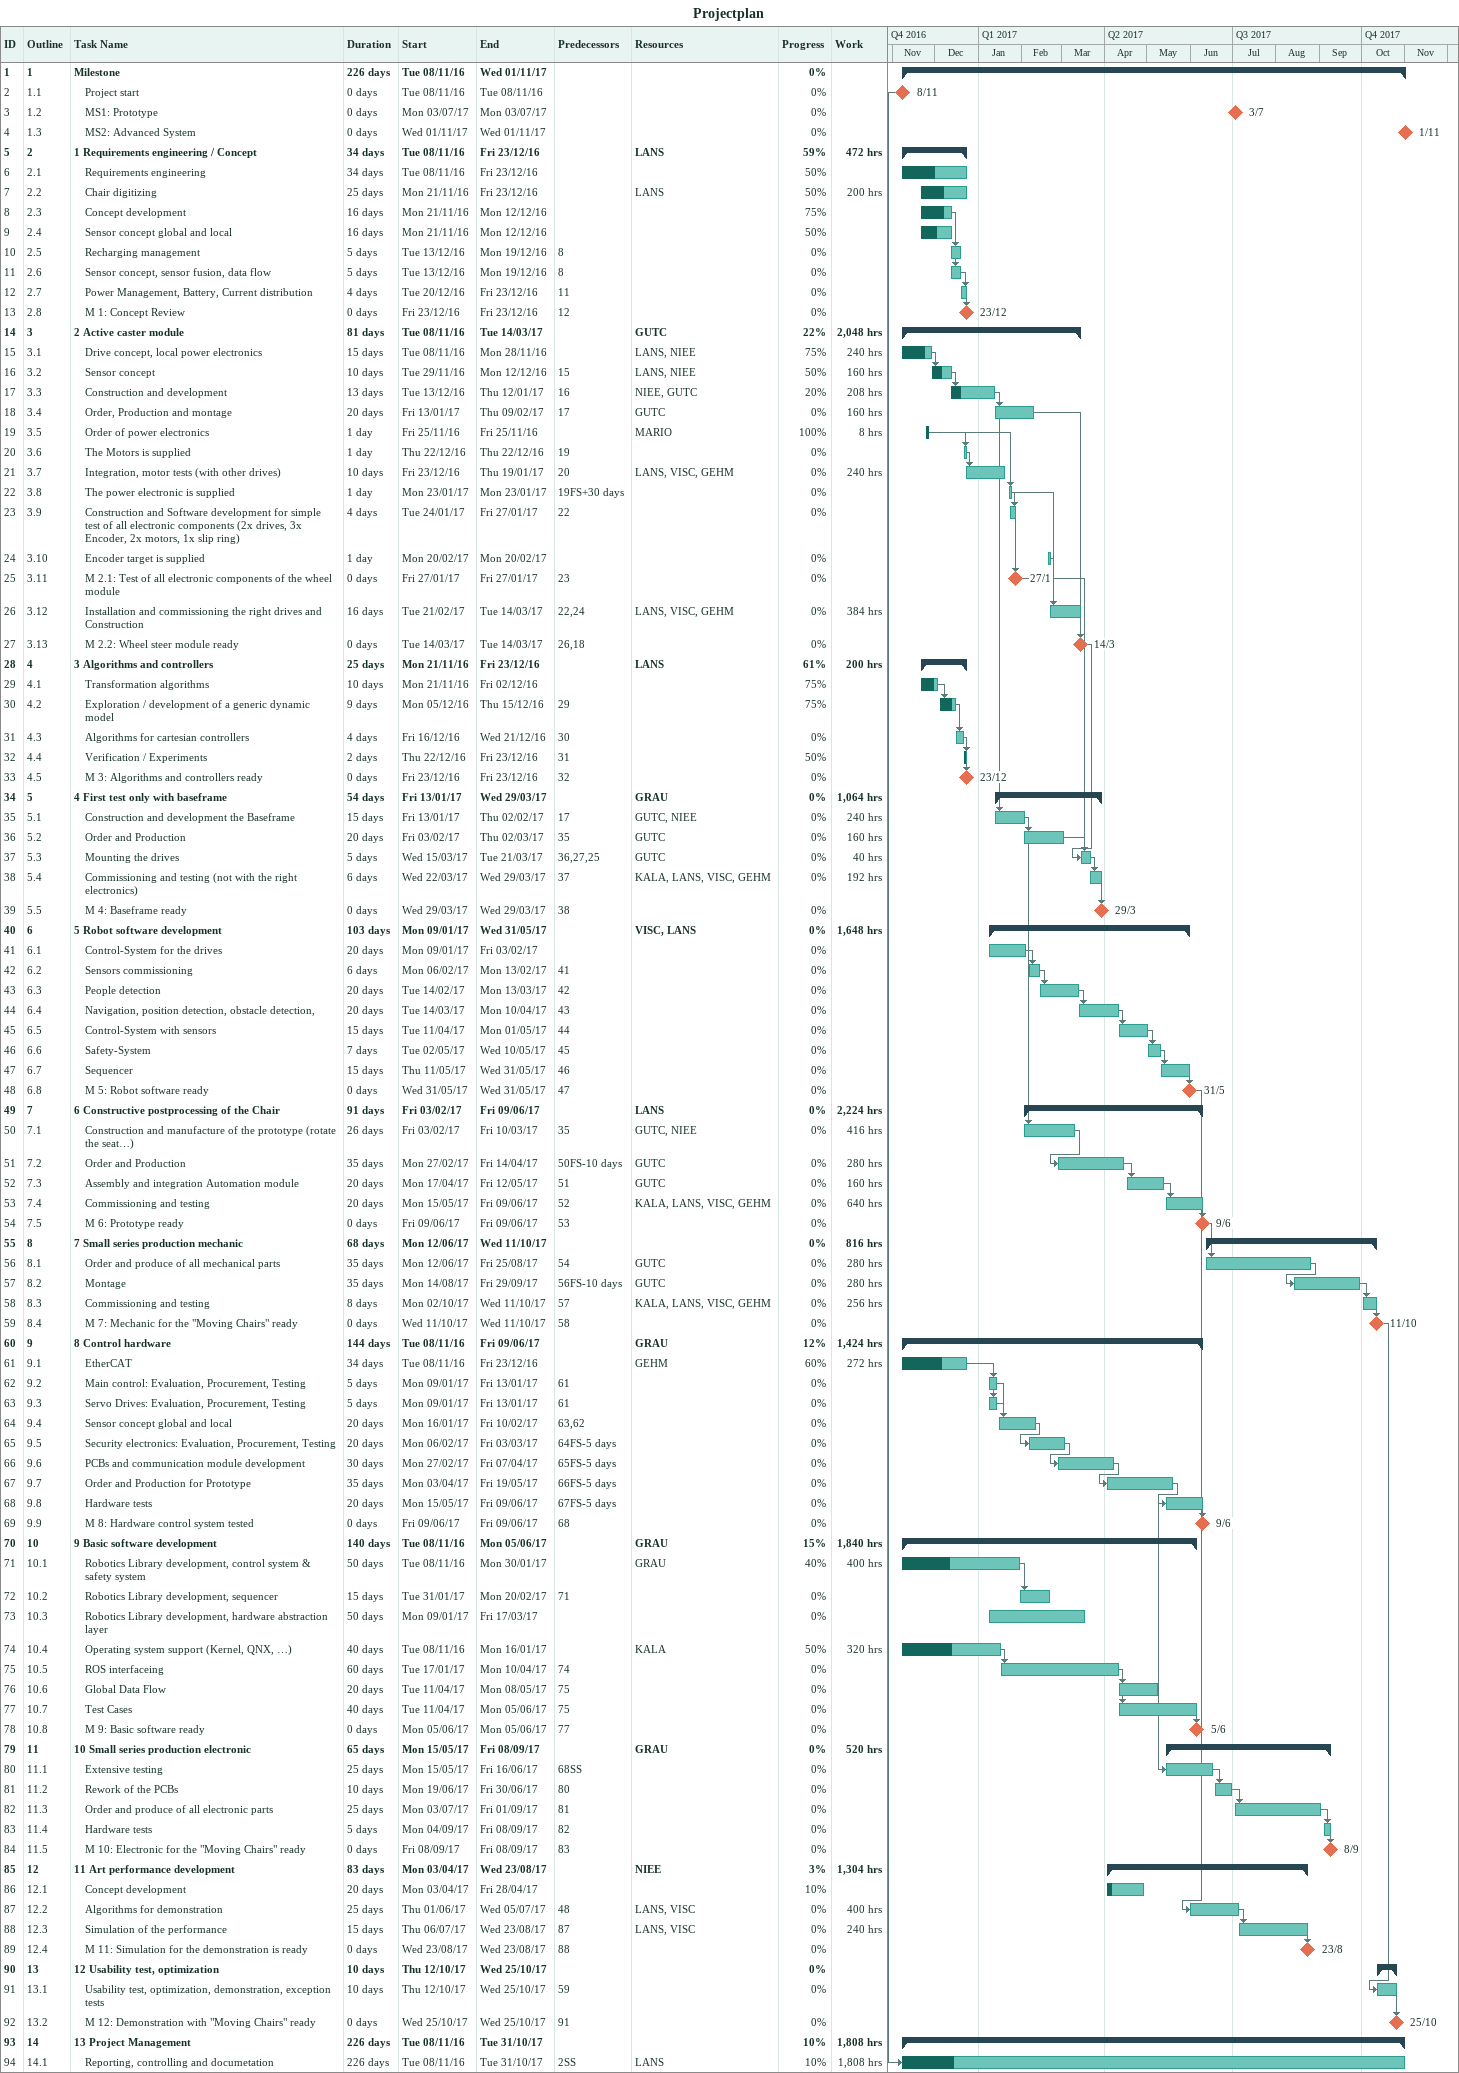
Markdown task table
Projectplan

| ID | WBS | Task | Duration | Start | Finish | Predecessors | Resources | % complete | Work (h) |
|---|---|---|---|---|---|---|---|---|---|
| 1 | 1 | **Milestone** | 226d | 2016-11-08 | 2017-11-01 |  |  | 0 |  |
| 2 | 1.1 | Project start | 0d | 2016-11-08 | 2016-11-08 |  |  | 0 |  |
| 3 | 1.2 | MS1: Prototype | 0d | 2017-07-03 | 2017-07-03 |  |  | 0 |  |
| 4 | 1.3 | MS2: Advanced System | 0d | 2017-11-01 | 2017-11-01 |  |  | 0 |  |
| 5 | 2 | **1 Requirements engineering / Concept** | 34d | 2016-11-08 | 2016-12-23 |  | LANS | 59 | 472 |
| 6 | 2.1 | Requirements engineering | 34d | 2016-11-08 | 2016-12-23 |  |  | 50 |  |
| 7 | 2.2 | Chair digitizing | 25d | 2016-11-21 | 2016-12-23 |  | LANS | 50 | 200 |
| 8 | 2.3 | Concept development | 16d | 2016-11-21 | 2016-12-12 |  |  | 75 |  |
| 9 | 2.4 | Sensor concept global and local | 16d | 2016-11-21 | 2016-12-12 |  |  | 50 |  |
| 10 | 2.5 | Recharging management | 5d | 2016-12-13 | 2016-12-19 | 8 |  | 0 |  |
| 11 | 2.6 | Sensor concept, sensor fusion, data flow | 5d | 2016-12-13 | 2016-12-19 | 8 |  | 0 |  |
| 12 | 2.7 | Power Management, Battery, Current distribution | 4d | 2016-12-20 | 2016-12-23 | 11 |  | 0 |  |
| 13 | 2.8 | M 1: Concept Review | 0d | 2016-12-23 | 2016-12-23 | 12 |  | 0 |  |
| 14 | 3 | **2 Active caster module** | 81d | 2016-11-08 | 2017-03-14 |  | GUTC | 22 | 2048 |
| 15 | 3.1 | Drive concept, local power electronics | 15d | 2016-11-08 | 2016-11-28 |  | LANS, NIEE | 75 | 240 |
| 16 | 3.2 | Sensor concept | 10d | 2016-11-29 | 2016-12-12 | 15 | LANS, NIEE | 50 | 160 |
| 17 | 3.3 | Construction and development | 13d | 2016-12-13 | 2017-01-12 | 16 | NIEE, GUTC | 20 | 208 |
| 18 | 3.4 | Order, Production and montage | 20d | 2017-01-13 | 2017-02-09 | 17 | GUTC | 0 | 160 |
| 19 | 3.5 | Order of power electronics | 1d | 2016-11-25 | 2016-11-25 |  | MARIO | 100 | 8 |
| 20 | 3.6 | The Motors is supplied | 1d | 2016-12-22 | 2016-12-22 | 19 |  | 0 |  |
| 21 | 3.7 | Integration, motor tests (with other drives) | 10d | 2016-12-23 | 2017-01-19 | 20 | LANS, VISC, GEHM | 0 | 240 |
| 22 | 3.8 | The power electronic is supplied | 1d | 2017-01-23 | 2017-01-23 | 19FS+30d |  | 0 |  |
| 23 | 3.9 | Construction and Software development for simple test of all electronic components (2x drives, 3x Encoder, 2x motors, 1x slip ring) | 4d | 2017-01-24 | 2017-01-27 | 22 |  | 0 |  |
| 24 | 3.10 | Encoder target is supplied | 1d | 2017-02-20 | 2017-02-20 |  |  | 0 |  |
| 25 | 3.11 | M 2.1: Test of all electronic components of the wheel module | 0d | 2017-01-27 | 2017-01-27 | 23 |  | 0 |  |
| 26 | 3.12 | Installation and commissioning the right drives and Construction | 16d | 2017-02-21 | 2017-03-14 | 22, 24 | LANS, VISC, GEHM | 0 | 384 |
| 27 | 3.13 | M 2.2: Wheel steer module ready | 0d | 2017-03-14 | 2017-03-14 | 26, 18 |  | 0 |  |
| 28 | 4 | **3 Algorithms and controllers** | 25d | 2016-11-21 | 2016-12-23 |  | LANS | 61 | 200 |
| 29 | 4.1 | Transformation algorithms | 10d | 2016-11-21 | 2016-12-02 |  |  | 75 |  |
| 30 | 4.2 | Exploration / development of a generic dynamic model | 9d | 2016-12-05 | 2016-12-15 | 29 |  | 75 |  |
| 31 | 4.3 | Algorithms for cartesian controllers | 4d | 2016-12-16 | 2016-12-21 | 30 |  | 0 |  |
| 32 | 4.4 | Verification / Experiments | 2d | 2016-12-22 | 2016-12-23 | 31 |  | 50 |  |
| 33 | 4.5 | M 3: Algorithms and controllers ready | 0d | 2016-12-23 | 2016-12-23 | 32 |  | 0 |  |
| 34 | 5 | **4 First test only with baseframe** | 54d | 2017-01-13 | 2017-03-29 |  | GRAU | 0 | 1064 |
| 35 | 5.1 | Construction and development the Baseframe | 15d | 2017-01-13 | 2017-02-02 | 17 | GUTC, NIEE | 0 | 240 |
| 36 | 5.2 | Order and Production | 20d | 2017-02-03 | 2017-03-02 | 35 | GUTC | 0 | 160 |
| 37 | 5.3 | Mounting the drives | 5d | 2017-03-15 | 2017-03-21 | 36, 27, 25 | GUTC | 0 | 40 |
| 38 | 5.4 | Commissioning and testing (not with the right electronics) | 6d | 2017-03-22 | 2017-03-29 | 37 | KALA, LANS, VISC, GEHM | 0 | 192 |
| 39 | 5.5 | M 4: Baseframe ready | 0d | 2017-03-29 | 2017-03-29 | 38 |  | 0 |  |
| 40 | 6 | **5 Robot software development** | 103d | 2017-01-09 | 2017-05-31 |  | VISC, LANS | 0 | 1648 |
| 41 | 6.1 | Control-System for the drives | 20d | 2017-01-09 | 2017-02-03 |  |  | 0 |  |
| 42 | 6.2 | Sensors commissioning | 6d | 2017-02-06 | 2017-02-13 | 41 |  | 0 |  |
| 43 | 6.3 | People detection | 20d | 2017-02-14 | 2017-03-13 | 42 |  | 0 |  |
| 44 | 6.4 | Navigation, position detection, obstacle detection, | 20d | 2017-03-14 | 2017-04-10 | 43 |  | 0 |  |
| 45 | 6.5 | Control-System with sensors | 15d | 2017-04-11 | 2017-05-01 | 44 |  | 0 |  |
| 46 | 6.6 | Safety-System | 7d | 2017-05-02 | 2017-05-10 | 45 |  | 0 |  |
| 47 | 6.7 | Sequencer | 15d | 2017-05-11 | 2017-05-31 | 46 |  | 0 |  |
| 48 | 6.8 | M 5: Robot software ready | 0d | 2017-05-31 | 2017-05-31 | 47 |  | 0 |  |
| 49 | 7 | **6 Constructive postprocessing of the Chair** | 91d | 2017-02-03 | 2017-06-09 |  | LANS | 0 | 2224 |
| 50 | 7.1 | Construction and manufacture of the prototype (rotate the seat…) | 26d | 2017-02-03 | 2017-03-10 | 35 | GUTC, NIEE | 0 | 416 |
| 51 | 7.2 | Order and Production | 35d | 2017-02-27 | 2017-04-14 | 50FS-10d | GUTC | 0 | 280 |
| 52 | 7.3 | Assembly and integration Automation module | 20d | 2017-04-17 | 2017-05-12 | 51 | GUTC | 0 | 160 |
| 53 | 7.4 | Commissioning and testing | 20d | 2017-05-15 | 2017-06-09 | 52 | KALA, LANS, VISC, GEHM | 0 | 640 |
| 54 | 7.5 | M 6: Prototype ready | 0d | 2017-06-09 | 2017-06-09 | 53 |  | 0 |  |
| 55 | 8 | **7 Small series production mechanic** | 68d | 2017-06-12 | 2017-10-11 |  |  | 0 | 816 |
| 56 | 8.1 | Order and produce of all mechanical parts | 35d | 2017-06-12 | 2017-08-25 | 54 | GUTC | 0 | 280 |
| 57 | 8.2 | Montage | 35d | 2017-08-14 | 2017-09-29 | 56FS-10d | GUTC | 0 | 280 |
| 58 | 8.3 | Commissioning and testing | 8d | 2017-10-02 | 2017-10-11 | 57 | KALA, LANS, VISC, GEHM | 0 | 256 |
| 59 | 8.4 | M 7: Mechanic for the "Moving Chairs" ready | 0d | 2017-10-11 | 2017-10-11 | 58 |  | 0 |  |
| 60 | 9 | **8 Control hardware** | 144d | 2016-11-08 | 2017-06-09 |  | GRAU | 12 | 1424 |
| 61 | 9.1 | EtherCAT | 34d | 2016-11-08 | 2016-12-23 |  | GEHM | 60 | 272 |
| 62 | 9.2 | Main control: Evaluation, Procurement, Testing | 5d | 2017-01-09 | 2017-01-13 | 61 |  | 0 |  |
| 63 | 9.3 | Servo Drives: Evaluation, Procurement, Testing | 5d | 2017-01-09 | 2017-01-13 | 61 |  | 0 |  |
| 64 | 9.4 | Sensor concept global and local | 20d | 2017-01-16 | 2017-02-10 | 63, 62 |  | 0 |  |
| 65 | 9.5 | Security electronics: Evaluation, Procurement, Testing | 20d | 2017-02-06 | 2017-03-03 | 64FS-5d |  | 0 |  |
| 66 | 9.6 | PCBs and communication module development | 30d | 2017-02-27 | 2017-04-07 | 65FS-5d |  | 0 |  |
| 67 | 9.7 | Order and Production for Prototype | 35d | 2017-04-03 | 2017-05-19 | 66FS-5d |  | 0 |  |
| 68 | 9.8 | Hardware tests | 20d | 2017-05-15 | 2017-06-09 | 67FS-5d |  | 0 |  |
| 69 | 9.9 | M 8: Hardware control system tested | 0d | 2017-06-09 | 2017-06-09 | 68 |  | 0 |  |
| 70 | 10 | **9 Basic software development** | 140d | 2016-11-08 | 2017-06-05 |  | GRAU | 15 | 1840 |
| 71 | 10.1 | Robotics Library development, control system & safety system | 50d | 2016-11-08 | 2017-01-30 |  | GRAU | 40 | 400 |
| 72 | 10.2 | Robotics Library development, sequencer | 15d | 2017-01-31 | 2017-02-20 | 71 |  | 0 |  |
| 73 | 10.3 | Robotics Library development, hardware abstraction layer | 50d | 2017-01-09 | 2017-03-17 |  |  | 0 |  |
| 74 | 10.4 | Operating system support (Kernel, QNX, …) | 40d | 2016-11-08 | 2017-01-16 |  | KALA | 50 | 320 |
| 75 | 10.5 | ROS interfaceing | 60d | 2017-01-17 | 2017-04-10 | 74 |  | 0 |  |
| 76 | 10.6 | Global Data Flow | 20d | 2017-04-11 | 2017-05-08 | 75 |  | 0 |  |
| 77 | 10.7 | Test Cases | 40d | 2017-04-11 | 2017-06-05 | 75 |  | 0 |  |
| 78 | 10.8 | M 9: Basic software ready | 0d | 2017-06-05 | 2017-06-05 | 77 |  | 0 |  |
| 79 | 11 | **10 Small series production electronic** | 65d | 2017-05-15 | 2017-09-08 |  | GRAU | 0 | 520 |
| 80 | 11.1 | Extensive testing | 25d | 2017-05-15 | 2017-06-16 | 68SS |  | 0 |  |
| 81 | 11.2 | Rework of the PCBs | 10d | 2017-06-19 | 2017-06-30 | 80 |  | 0 |  |
| 82 | 11.3 | Order and produce of all electronic parts | 25d | 2017-07-03 | 2017-09-01 | 81 |  | 0 |  |
| 83 | 11.4 | Hardware tests | 5d | 2017-09-04 | 2017-09-08 | 82 |  | 0 |  |
| 84 | 11.5 | M 10: Electronic for the "Moving Chairs" ready | 0d | 2017-09-08 | 2017-09-08 | 83 |  | 0 |  |
| 85 | 12 | **11 Art performance development** | 83d | 2017-04-03 | 2017-08-23 |  | NIEE | 3 | 1304 |
| 86 | 12.1 | Concept development | 20d | 2017-04-03 | 2017-04-28 |  |  | 10 |  |
| 87 | 12.2 | Algorithms for demonstration | 25d | 2017-06-01 | 2017-07-05 | 48 | LANS, VISC | 0 | 400 |
| 88 | 12.3 | Simulation of the performance | 15d | 2017-07-06 | 2017-08-23 | 87 | LANS, VISC | 0 | 240 |
| 89 | 12.4 | M 11: Simulation for the demonstration is ready | 0d | 2017-08-23 | 2017-08-23 | 88 |  | 0 |  |
| 90 | 13 | **12 Usability test, optimization** | 10d | 2017-10-12 | 2017-10-25 |  |  | 0 |  |
| 91 | 13.1 | Usability test, optimization, demonstration, exception tests | 10d | 2017-10-12 | 2017-10-25 | 59 |  | 0 |  |
| 92 | 13.2 | M 12: Demonstration with "Moving Chairs" ready | 0d | 2017-10-25 | 2017-10-25 | 91 |  | 0 |  |
| 93 | 14 | **13 Project Management** | 226d | 2016-11-08 | 2017-10-31 |  |  | 10 | 1808 |
| 94 | 14.1 | Reporting, controlling and documetation | 226d | 2016-11-08 | 2017-10-31 | 2SS | LANS | 10 | 1808 |
